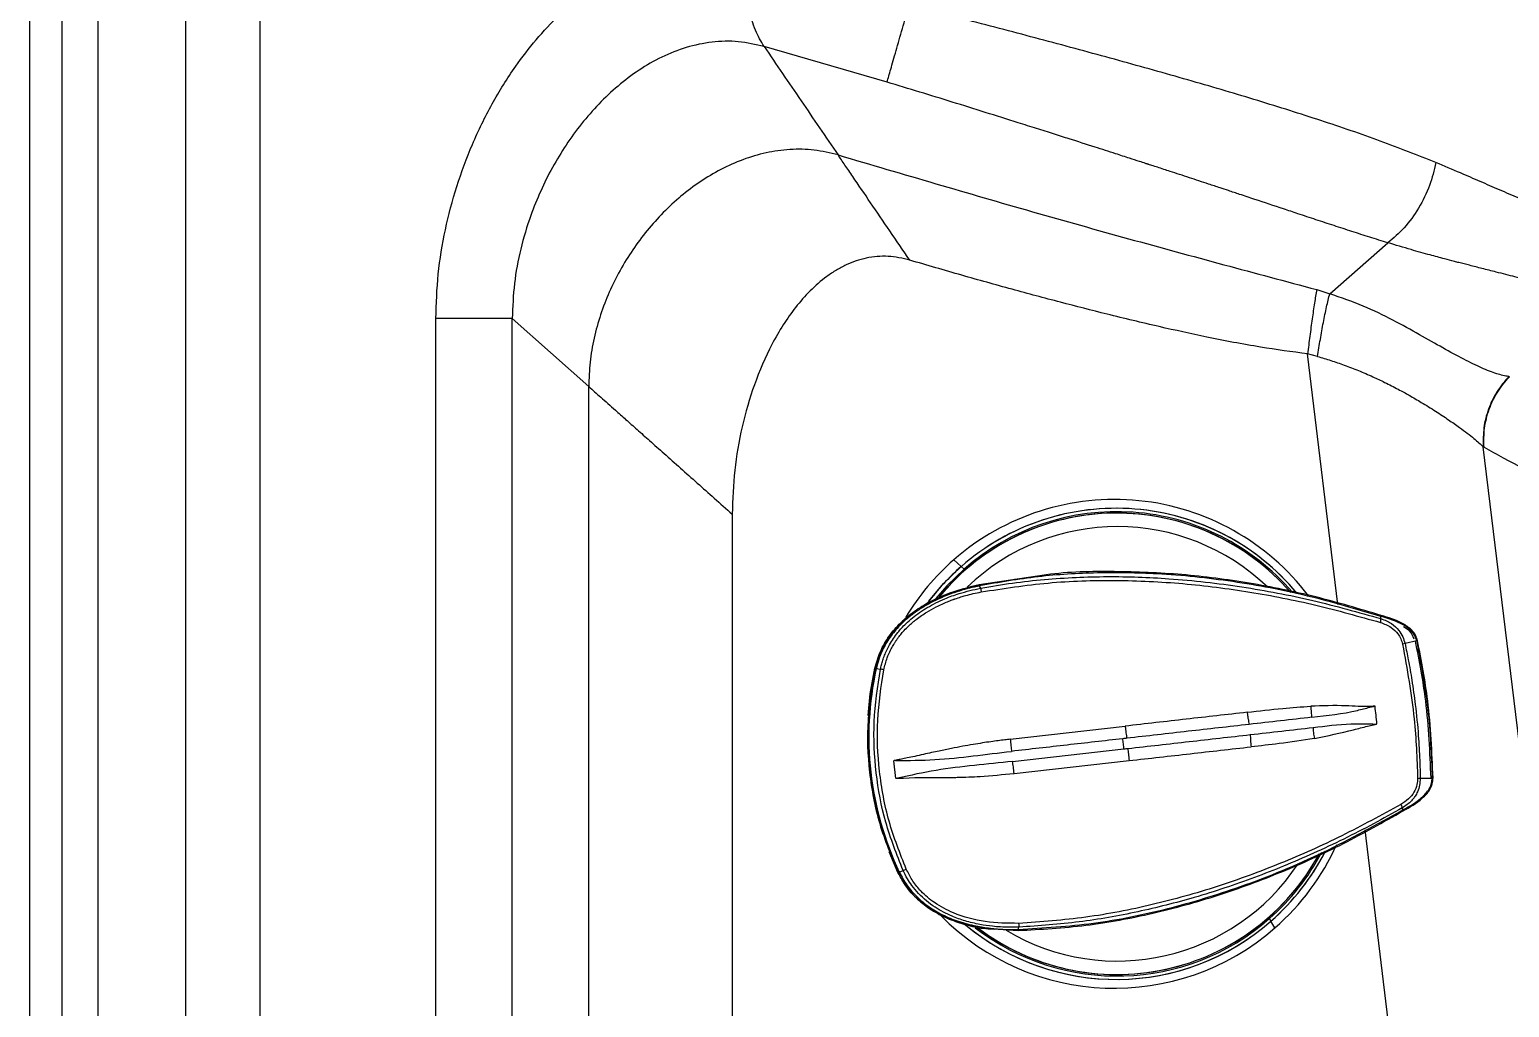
# Model space of a CAD drawing. Extents: x 943 to 1030, y 781 to 934.
# Drawn here: x 943.18 to 951.5, y 833.68 to 839.18 of the extents above; entities that cross this region are included whole.
import ezdxf

# ---------------------------------------------------------------- set-up
doc = ezdxf.new("R2010")
doc.units = 0
doc.header["$MEASUREMENT"] = 0
doc.layers.add('1', color=4, linetype='Continuous')

# ---------------------------------------------------------------- blocks, each defined once
blk = doc.blocks.new('AIRA')
at = {"layer": '1', "color": 4, "linetype": 'Continuous', "lineweight": 25}
blk.add_line((0, 84.1416), (0, 3), dxfattribs=at)
at = {"layer": '1', "color": 3, "linetype": 'Continuous', "lineweight": 25}
for p, q in [((0.1836, 3.4171), (0.1836, 83.7245)), ((0.3865, 3.6938), (0.3865, 83.4478)), ((0.878, 82.8146), (0.878, 4.327)), ((1.2959, 82.3058), (1.2959, 4.8358)), ((4.825, 35.7231), (4.1332, 35.9235)), ((7.3161, 34.5328), (7.6434, 34.8192)), ((7.2426, 34.5556), (7.3161, 34.5328)), ((2.2862, 5.0708), (2.2862, 34.3933)), ((2.7161, 5.0708), (2.7161, 34.3933)), ((3.1464, 34.0106), (2.7161, 34.3933)), ((7.2479, 34.1794), (7.1918, 34.1938)), ((7.3621, 32.7842), (7.1918, 34.1938)), ((8.3234, 34.0662), (8.3272, 34.0658)), ((3.1464, 19.7179), (3.1464, 34.0106)), ((9.1633, 25.5773), (8.1803, 33.6719)), ((8.1843, 33.6695), (8.1803, 33.6719)), ((3.9539, 33.2925), (3.9539, 20.4654)), ((5.2008, 33.0353), (5.243, 32.998)), ((5.243, 32.998), (5.2592, 32.9837)), ((5.3427, 32.8947), (5.7035, 32.9481)), ((5.3427, 32.8947), (5.3435, 32.8948)), ((5.7087, 32.9489), (5.3435, 32.8948)), ((5.7041, 32.949), (5.7033, 32.949)), ((5.3461, 32.888), (5.3457, 32.8889)), ((5.352, 32.8759), (5.3461, 32.888)), ((7.6041, 32.7161), (7.6041, 32.717)), ((7.6042, 32.7045), (7.6041, 32.7161)), ((7.8055, 32.5788), (7.7397, 32.5639)), ((4.7566, 32.4255), (4.7574, 32.4255)), ((4.7566, 32.4255), (4.7566, 32.4255)), ((4.7642, 32.4242), (4.7879, 32.42)), ((5.5183, 32.0259), (6.165, 32.0996)), ((4.8748, 31.8057), (4.8636, 31.9051)), ((5.5316, 31.9009), (6.1581, 31.9712)), ((5.5402, 31.8334), (6.1869, 31.9055)), ((7.8252, 31.8065), (7.8926, 31.8077)), ((7.7245, 31.6393), (7.7269, 31.6287)), ((7.7269, 31.6287), (7.727, 31.6279)), ((8.3115, 24.9285), (7.5155, 31.5153)), ((4.8864, 31.2759), (4.8365, 31.3919)), ((4.8864, 31.276), (4.8864, 31.2759)), ((4.8864, 31.2759), (4.8871, 31.2759)), ((4.8936, 31.2785), (4.9157, 31.2874)), ((6.9762, 31.0163), (6.985, 31.002)), ((7.0079, 30.9647), (6.985, 31.002)), ((5.4226, 30.9584), (5.563, 30.9495)), ((5.4272, 30.9542), (5.4281, 30.9541)), ((5.5642, 30.9565), (5.5639, 30.9555)), ((5.5642, 30.9565), (5.5673, 30.9687))]:
    blk.add_line(p, q, dxfattribs=at)
at = {"layer": '1', "color": 3, "linetype": 'Continuous', "lineweight": 25, "flags": 128}
for points in [[(5.0602, 32.8019), (5.1436, 32.9014), (5.243, 32.998)], [(5.2592, 32.9837), (5.1612, 32.8885), (5.0998, 32.8171)], [(4.7187, 32.1589), (4.7309, 32.2806), (4.7566, 32.4255)], [(4.7306, 32.2479), (4.7346, 32.28), (4.7602, 32.4247)]]:
    blk.add_lwpolyline(points, dxfattribs=at)
at = {"layer": '1', "color": 3, "linetype": 'Continuous', "lineweight": 25}
for centre, radius, start, end in [((6.1044, 32.003), 1.372, 37.24995, 131.19518), ((6.1141, 32.0029), 1.3224, 39.60942, 131.19711), ((6.1141, 32.0029), 1.3224, 39.74365, 131.19715), ((6.1177, 32.0028), 1.2955, 41.13466, 140.65952), ((6.1177, 32.0028), 1.2955, 40.92021, 140.35834), ((6.1178, 32.0028), 1.2953, 40.92947, 140.34141), ((6.1178, 32.0029), 1.3035, 40.71811, 131.19747), ((6.1208, 32.0028), 1.2192, 45.93372, 133.9191), ((6.1061, 32.0009), 1.3746, 131.19273, 148.81056), ((6.1155, 32.0011), 1.3248, 131.19163, 143.38381), ((5.5379, 32.8916), 0.1865, 184.81144, 191.39028), ((7.5536, 32.7005), 0.0508, 339.67079, 4.45544), ((7.8045, 32.176), 0.3932, 99.48704, 101.58036), ((6.507, 32.0408), 1.7844, 167.59096, 205.2895), ((4.7547, 32.1579), 0.2641, 78.6293, 82.78798), ((6.5048, 32.0408), 1.7863, 177.37421, 205.2903), ((7.8035, 32.1075), 0.3018, 271.39816, 274.1246), ((7.6747, 31.6317), 0.0504, 8.62971, 33.33482), ((6.1122, 31.9992), 1.3252, 311.19338, 333.02249), ((6.1024, 31.9992), 1.3749, 311.19414, 335.69587), ((6.1178, 31.9974), 1.2956, 232.68155, 331.73423), ((6.1178, 31.9974), 1.2954, 232.69748, 331.72609), ((6.1178, 31.9974), 1.2956, 233.02222, 331.52305), ((6.1209, 31.9975), 1.2194, 239.13281, 326.5521), ((6.116, 31.9992), 1.3062, 311.19327, 332.1828), ((6.1122, 31.9992), 1.3252, 311.19334, 332.71813), ((4.8456, 31.4893), 0.2137, 289.15016, 294.27923), ((6.1043, 31.9969), 1.3718, 224.51482, 311.19942), ((6.114, 31.9969), 1.3223, 229.85705, 311.20034), ((6.114, 31.9969), 1.3223, 230.22487, 311.20041), ((6.1177, 31.9969), 1.3033, 232.33715, 311.20081), ((5.7485, 30.9944), 0.183, 181.44622, 188.07478)]:
    blk.add_arc(centre, radius, start, end, dxfattribs=at)
for points, knots in [([(2.2862, 34.3933), (2.2888, 34.4768), (2.2942, 34.6444), (2.3358, 34.8934), (2.4001, 35.1376), (2.4882, 35.3749), (2.5986, 35.6015), (2.7208, 35.7976), (2.8487, 35.9634), (2.9779, 36.1015), (3.1214, 36.2248), (3.2796, 36.3288), (3.452, 36.4077), (3.6357, 36.4539), (3.8262, 36.4643), (3.9493, 36.4367), (4.0109, 36.4229)], [0, 0, 0, 0, 0.082937, 0.16646, 0.250081, 0.333607, 0.417458, 0.500163, 0.562689, 0.625209, 0.68772, 0.750216, 0.812692, 0.875143, 0.937571, 1, 1, 1, 1]), ([(4.1332, 35.9235), (4.1162, 35.9525), (4.0823, 36.0103), (4.0453, 36.1316), (4.0178, 36.2707), (4.0132, 36.3722), (4.0109, 36.4229)], [0, 0, 0, 0, 0.2501169, 0.5001958, 0.7501964, 1, 1, 1, 1]), ([(4.825, 35.7231), (4.8314, 35.7455), (4.8445, 35.7912), (4.875, 35.8973), (4.9105, 36.0213), (4.9361, 36.1105), (4.9487, 36.1542)], [0, 0, 0, 0, 0.245097, 0.5, 0.754903, 1, 1, 1, 1]), ([(7.9139, 35.2703), (7.8112, 35.3111), (7.606, 35.3925), (7.269, 35.5073), (6.9147, 35.6193), (6.5426, 35.7292), (6.1564, 35.838), (5.7597, 35.9454), (5.3567, 36.0525), (5.0849, 36.1203), (4.9487, 36.1542)], [0, 0, 0, 0, 0.125534, 0.250689, 0.375126, 0.499744, 0.625331, 0.750371, 0.874913, 1, 1, 1, 1]), ([(4.1332, 35.9235), (4.085, 35.9347), (3.9887, 35.9571), (3.8395, 35.9521), (3.6943, 35.9216), (3.5562, 35.867), (3.4277, 35.7929), (3.3095, 35.7034), (3.2018, 35.6017), (3.072, 35.4529), (2.9352, 35.2464), (2.8265, 35.0058), (2.7607, 34.785), (2.7236, 34.5906), (2.7186, 34.459), (2.7161, 34.3933)], [0, 0, 0, 0, 0.062451, 0.124906, 0.187384, 0.249877, 0.312386, 0.374908, 0.437437, 0.499971, 0.624934, 0.749913, 0.833282, 0.916644, 1, 1, 1, 1]), ([(4.1332, 35.9235), (4.2025, 35.8218), (4.3413, 35.6184), (4.4799, 35.4151), (4.5492, 35.3134)], [0, 0, 0, 0, 0.5000001, 1, 1, 1, 1]), ([(7.6434, 34.8192), (7.6093, 34.8296), (7.5421, 34.8501), (7.4412, 34.8827), (7.3404, 34.9155), (7.2389, 34.949), (7.1444, 34.9804), (7.0299, 35.0185), (6.9207, 35.0548), (6.8166, 35.0893), (6.7517, 35.1108), (6.6935, 35.1301), (6.6382, 35.1484), (6.5804, 35.1674), (6.526, 35.1853), (6.4718, 35.2031), (6.4119, 35.2227), (6.3602, 35.2396), (6.3215, 35.2521), (6.3044, 35.2577), (6.2969, 35.2601), (6.2936, 35.2612), (6.292, 35.2617), (6.2913, 35.2619), (6.291, 35.262), (6.291, 35.262), (6.291, 35.262), (6.291, 35.262), (6.2907, 35.2621), (6.2898, 35.2624), (6.2861, 35.2636), (6.2715, 35.2684), (6.2389, 35.2789), (6.1828, 35.2971), (6.0993, 35.324), (5.9862, 35.3604), (5.8846, 35.3928), (5.8067, 35.4176), (5.7619, 35.4318), (5.715, 35.4467), (5.666, 35.4622), (5.615, 35.4783), (5.4577, 35.5279), (5.1949, 35.6107), (4.9476, 35.6858), (4.825, 35.7231)], [0, 0, 0, 0, 0.039779, 0.078475, 0.117329, 0.156088, 0.194666, 0.224708, 0.285077, 0.316413, 0.339473, 0.356246, 0.379961, 0.399495, 0.418713, 0.438585, 0.457524, 0.482548, 0.493571, 0.498423, 0.500558, 0.501498, 0.501912, 0.502237, 0.502237, 0.502238, 0.502241, 0.502254, 0.502301, 0.502488, 0.503227, 0.506171, 0.517929, 0.537541, 0.565037, 0.605191, 0.65512, 0.669786, 0.68511, 0.701089, 0.717726, 0.735019, 0.752971, 0.877531, 1, 1, 1, 1]), ([(4.5492, 35.3134), (4.5048, 35.324), (4.4159, 35.3453), (4.2785, 35.3472), (4.1434, 35.3284), (4.0128, 35.2895), (3.8888, 35.234), (3.7724, 35.1643), (3.6641, 35.0826), (3.5312, 34.96), (3.3873, 34.7842), (3.2766, 34.5849), (3.211, 34.415), (3.1747, 34.283), (3.1509, 34.1478), (3.1479, 34.0563), (3.1464, 34.0106)], [0, 0, 0, 0, 0.0624711, 0.1249484, 0.187438, 0.2499411, 0.3124547, 0.3749761, 0.4375028, 0.5000329, 0.6249702, 0.7499047, 0.8124409, 0.8749591, 0.9374811, 1, 1, 1, 1]), ([(4.5492, 35.3134), (4.7328, 35.2594), (5.0973, 35.1522), (5.6422, 34.9935), (6.1827, 34.8418), (6.7178, 34.6964), (7.0688, 34.6022), (7.2426, 34.5556)], [0, 0, 0, 0, 0.204248, 0.405556, 0.606147, 0.80497, 1, 1, 1, 1]), ([(4.9527, 34.7218), (4.9152, 34.7767), (4.8403, 34.8866), (4.7314, 35.0462), (4.647, 35.17), (4.5866, 35.2586), (4.5617, 35.2952), (4.5492, 35.3134)], [0, 0, 0, 0, 0.250075, 0.50009, 0.749928, 0.874993, 1, 1, 1, 1]), ([(7.9139, 35.2703), (7.9035, 35.2273), (7.8824, 35.1398), (7.819, 35.0124), (7.7381, 34.8991), (7.6746, 34.8455), (7.6434, 34.8192)], [0, 0, 0, 0, 0.245079, 0.5, 0.754921, 1, 1, 1, 1]), ([(8.9097, 34.8958), (8.887, 34.8995), (8.8406, 34.9071), (8.7608, 34.9283), (8.6739, 34.9558), (8.58, 34.9894), (8.4826, 35.0274), (8.3792, 35.0703), (8.274, 35.1155), (8.164, 35.1635), (8.0457, 35.2149), (7.9604, 35.2508), (7.9139, 35.2703)], [0, 0, 0, 0, 0.097364, 0.199426, 0.300715, 0.400192, 0.503257, 0.596771, 0.698417, 0.792678, 0.88716, 1, 1, 1, 1]), ([(8.7894, 34.4851), (8.7894, 34.4851), (8.7894, 34.4851), (8.7894, 34.4851), (8.7894, 34.4851), (8.7893, 34.4851), (8.7888, 34.4854), (8.7801, 34.4907), (8.7621, 34.499), (8.7326, 34.5123), (8.701, 34.5249), (8.6661, 34.5378), (8.6299, 34.5501), (8.5914, 34.5625), (8.5552, 34.5735), (8.5164, 34.5848), (8.4709, 34.5976), (8.4163, 34.6123), (8.3601, 34.627), (8.307, 34.6406), (8.2456, 34.6562), (8.1771, 34.6734), (8.1069, 34.6912), (8.0547, 34.7045), (8.008, 34.7166), (7.9543, 34.7307), (7.8735, 34.7525), (7.7673, 34.7821), (7.6872, 34.8061), (7.6434, 34.8192)], [0, 0, 0, 0, 0.000001, 0.00001, 0.000035, 0.000135, 0.000563, 0.002423, 0.049315, 0.088729, 0.134624, 0.177059, 0.219111, 0.260617, 0.303375, 0.331459, 0.376028, 0.433233, 0.479625, 0.521472, 0.565757, 0.62799, 0.680614, 0.723733, 0.742273, 0.78156, 0.838358, 0.911625, 1, 1, 1, 1]), ([(4.9526, 34.7218), (4.9124, 34.731), (4.8519, 34.7449), (4.7693, 34.7427), (4.6891, 34.7312), (4.6115, 34.7046), (4.5388, 34.6657), (4.4691, 34.619), (4.3904, 34.5502), (4.3094, 34.458), (4.2382, 34.3567), (4.1561, 34.2136), (4.0741, 34.0223), (4.0054, 33.7843), (3.962, 33.54), (3.9566, 33.375), (3.9539, 33.2925)], [0, 0, 0, 0, 0.062391, 0.093658, 0.124906, 0.185189, 0.21681, 0.249851, 0.312345, 0.374857, 0.435564, 0.499912, 0.624912, 0.74994, 0.87497, 1, 1, 1, 1]), ([(7.1918, 34.1938), (7.1033, 34.2058), (6.913, 34.2316), (6.635, 34.2856), (6.3472, 34.3485), (6.073, 34.4145), (5.7968, 34.4851), (5.5244, 34.5582), (5.2417, 34.6371), (5.0502, 34.6932), (4.9527, 34.7218)], [0, 0, 0, 0, 0.116283, 0.250182, 0.368759, 0.500122, 0.617624, 0.740094, 0.867548, 1, 1, 1, 1]), ([(7.2426, 34.5556), (7.2385, 34.5312), (7.2303, 34.4821), (7.2171, 34.3921), (7.204, 34.2948), (7.1958, 34.2272), (7.1918, 34.1938)], [0, 0, 0, 0, 0.247379, 0.5, 0.752621, 1, 1, 1, 1]), ([(7.2479, 34.1794), (7.2529, 34.2118), (7.263, 34.2772), (7.2803, 34.3718), (7.2983, 34.4598), (7.3102, 34.5086), (7.3161, 34.5328)], [0, 0, 0, 0, 0.247525, 0.5, 0.752475, 1, 1, 1, 1]), ([(8.3234, 34.0662), (8.3019, 34.0705), (8.2584, 34.0794), (8.172, 34.1139), (8.0705, 34.163), (7.9532, 34.2271), (7.8209, 34.303), (7.6724, 34.385), (7.506, 34.4666), (7.3801, 34.5105), (7.3161, 34.5328)], [0, 0, 0, 0, 0.111083, 0.224659, 0.341307, 0.463062, 0.589321, 0.722028, 0.858828, 1, 1, 1, 1]), ([(7.2479, 34.1794), (7.2725, 34.1722), (7.3235, 34.1572), (7.4001, 34.1306), (7.4795, 34.1001), (7.5552, 34.0675), (7.6299, 34.0321), (7.6982, 33.9971), (7.767, 33.9595), (7.8378, 33.9181), (7.9125, 33.8717), (7.9842, 33.8242), (8.0592, 33.7713), (8.13, 33.7173), (8.1642, 33.6864), (8.1803, 33.6719)], [0, 0, 0, 0, 0.056448, 0.116683, 0.180728, 0.248571, 0.306613, 0.375898, 0.434337, 0.502846, 0.588211, 0.674299, 0.754951, 0.883994, 1, 1, 1, 1]), ([(8.3234, 34.0662), (8.3003, 34.0389), (8.2534, 33.9837), (8.2068, 33.8844), (8.179, 33.7786), (8.1799, 33.7072), (8.1803, 33.6719)], [0, 0, 0, 0, 0.247036, 0.5, 0.752964, 1, 1, 1, 1]), ([(8.1843, 33.6695), (8.1838, 33.705), (8.1827, 33.7769), (8.2103, 33.8832), (8.257, 33.983), (8.304, 34.0384), (8.3272, 34.0658)], [0, 0, 0, 0, 0.247013, 0.5, 0.752986, 1, 1, 1, 1]), ([(3.1464, 34.0106), (3.1683, 33.9911), (3.2138, 33.9506), (3.2856, 33.8868), (3.3548, 33.8252), (3.4191, 33.768), (3.4913, 33.7039), (3.5728, 33.6314), (3.6625, 33.5516), (3.7569, 33.4676), (3.8542, 33.3811), (3.9201, 33.3225), (3.9539, 33.2925)], [0, 0, 0, 0, 0.110578, 0.22891, 0.306121, 0.387848, 0.474166, 0.570662, 0.676513, 0.783209, 0.888772, 1, 1, 1, 1]), ([(8.1843, 33.6695), (8.2203, 33.6496), (8.4205, 33.5393), (8.8202, 33.3259), (9.183, 33.1458), (9.3823, 33.0469)], [0, 0, 0, 0, 0.0899966, 0.4999915, 1, 1, 1, 1]), ([(4.7566, 32.4255), (4.7657, 32.4575), (4.7839, 32.5214), (4.8352, 32.6077), (4.9003, 32.6832), (4.9772, 32.7466), (5.0621, 32.7983), (5.1821, 32.8544), (5.2785, 32.8786), (5.3427, 32.8947)], [0, 0, 0, 0, 0.125133, 0.250264, 0.375377, 0.500441, 0.625448, 0.750408, 1, 1, 1, 1]), ([(5.3435, 32.8948), (5.2794, 32.8787), (5.1832, 32.8545), (5.0633, 32.7986), (4.9784, 32.747), (4.9014, 32.6836), (4.8362, 32.6081), (4.7848, 32.5217), (4.7665, 32.4576), (4.7574, 32.4255)], [0, 0, 0, 0, 0.249062, 0.373846, 0.498786, 0.623896, 0.749165, 0.87455, 1, 1, 1, 1]), ([(5.3454, 32.8888), (5.3452, 32.8896), (5.3447, 32.8913), (5.3441, 32.8932), (5.3436, 32.8946), (5.3435, 32.8948), (5.3435, 32.8948)], [0, 0, 0, 0, 0.277758, 0.614621, 0.854807, 1, 1, 1, 1]), ([(7.6041, 32.717), (7.4672, 32.7575), (7.193, 32.8387), (6.7711, 32.9183), (6.375, 32.96), (6.0088, 32.9658), (5.6745, 32.9461), (5.4552, 32.908), (5.3457, 32.8889)], [0, 0, 0, 0, 0.187062, 0.374643, 0.561878, 0.70843, 0.854413, 1, 1, 1, 1]), ([(5.352, 32.8759), (5.4119, 32.8861), (5.5309, 32.9063), (5.71, 32.9258), (5.8877, 32.9377), (6.0639, 32.942), (6.2383, 32.9394), (6.4915, 32.926), (6.8206, 32.8881), (7.2199, 32.8125), (7.4769, 32.7403), (7.6042, 32.7045)], [0, 0, 0, 0, 0.0797076, 0.1584602, 0.2363354, 0.3133872, 0.3896496, 0.4651402, 0.6462113, 0.8246439, 1, 1, 1, 1]), ([(5.355, 32.8547), (5.4802, 32.874), (5.7305, 32.9125), (6.1111, 32.9243), (6.4909, 32.9064), (6.8674, 32.858), (7.2391, 32.7852), (7.4805, 32.717), (7.6012, 32.6829)], [0, 0, 0, 0, 0.166575, 0.333185, 0.499837, 0.666527, 0.833251, 1, 1, 1, 1]), ([(5.4488, 32.9104), (5.4518, 32.911), (5.4992, 32.9198), (5.5516, 32.9278), (5.6011, 32.9332), (5.6058, 32.9337)], [0, 0, 0, 0, 0.058815, 0.910961, 1, 1, 1, 1]), ([(7.6049, 32.7227), (7.4829, 32.7592), (7.2388, 32.8321), (6.8641, 32.908), (6.4849, 32.9582), (6.1033, 32.9717), (5.8431, 32.9689), (5.7129, 32.9495), (5.7087, 32.9489)], [0, 0, 0, 0, 0.1986429, 0.3972956, 0.5959637, 0.7946503, 0.9933506, 1, 1, 1, 1]), ([(5.3457, 32.8889), (5.3076, 32.88), (5.2294, 32.8617), (5.1325, 32.8245), (5.0551, 32.7858), (4.9981, 32.751), (4.9393, 32.7072), (4.8811, 32.6521), (4.8286, 32.5833), (4.7873, 32.5075), (4.772, 32.4523), (4.7642, 32.4242)], [0, 0, 0, 0, 0.149081, 0.305958, 0.3943, 0.478842, 0.560232, 0.673648, 0.782722, 0.889308, 1, 1, 1, 1]), ([(4.7879, 32.42), (4.7896, 32.4281), (4.7933, 32.445), (4.8009, 32.4711), (4.8108, 32.4988), (4.8234, 32.5279), (4.846, 32.5718), (4.8806, 32.6226), (4.9257, 32.672), (4.9675, 32.7091), (5.0081, 32.7397), (5.0519, 32.7677), (5.0995, 32.7936), (5.1589, 32.8207), (5.2425, 32.8518), (5.3111, 32.8669), (5.352, 32.8759)], [0, 0, 0, 0, 0.032343, 0.067621, 0.105834, 0.146976, 0.191052, 0.298234, 0.384938, 0.451123, 0.515508, 0.582863, 0.653192, 0.726484, 0.83706, 1, 1, 1, 1]), ([(4.8068, 32.4169), (4.8124, 32.4397), (4.8218, 32.4778), (4.84, 32.5183), (4.8516, 32.5407), (4.8588, 32.5534), (4.8664, 32.566), (4.872, 32.5745), (4.8755, 32.5797), (4.8778, 32.5832), (4.8838, 32.5917), (4.8949, 32.6066), (4.9119, 32.6274), (4.9331, 32.6502), (4.9566, 32.6726), (4.973, 32.6867), (4.9839, 32.6955), (5.0058, 32.7128), (5.0452, 32.7399), (5.0946, 32.7675), (5.1335, 32.7862), (5.1572, 32.7964), (5.174, 32.8032), (5.1846, 32.8073), (5.1943, 32.8109), (5.2006, 32.8132), (5.2033, 32.8141), (5.2045, 32.8146), (5.205, 32.8147), (5.2053, 32.8148), (5.2054, 32.8149), (5.2054, 32.8149), (5.2054, 32.8149), (5.2054, 32.8149), (5.2054, 32.8149), (5.2055, 32.8149), (5.2055, 32.8149), (5.2058, 32.815), (5.2067, 32.8153), (5.2183, 32.8194), (5.2382, 32.8259), (5.2867, 32.8404), (5.3252, 32.8485), (5.355, 32.8547)], [0, 0, 0, 0, 0.094564, 0.157962, 0.177954, 0.1964, 0.216676, 0.23695, 0.237506, 0.241865, 0.253961, 0.279453, 0.31664, 0.361916, 0.404993, 0.44719, 0.448763, 0.461839, 0.559544, 0.640686, 0.689597, 0.73344, 0.744279, 0.7628, 0.779099, 0.78627, 0.789425, 0.790813, 0.791424, 0.791693, 0.791811, 0.791863, 0.791904, 0.791905, 0.791908, 0.791921, 0.791969, 0.79216, 0.792919, 0.795947, 0.841684, 0.877266, 1, 1, 1, 1]), ([(5.2246, 32.8597), (5.2279, 32.8609), (5.2352, 32.8637), (5.2429, 32.8654), (5.2472, 32.8664)], [0, 0, 0, 0, 0.4373768, 1, 1, 1, 1]), ([(7.6012, 32.6829), (7.6219, 32.675), (7.6592, 32.6609), (7.6967, 32.6254), (7.717, 32.5918), (7.7227, 32.5714), (7.7256, 32.5612)], [0, 0, 0, 0, 0.363335, 0.653348, 0.82864, 1, 1, 1, 1]), ([(7.6038, 32.7171), (7.6039, 32.7177), (7.6043, 32.7193), (7.6047, 32.7211), (7.605, 32.7225), (7.6049, 32.7227), (7.6049, 32.7227)], [0, 0, 0, 0, 0.261779, 0.606095, 0.851595, 1, 1, 1, 1]), ([(7.8055, 32.5788), (7.8029, 32.5877), (7.7975, 32.6059), (7.7748, 32.6388), (7.7125, 32.685), (7.6485, 32.7039), (7.6041, 32.717)], [0, 0, 0, 0, 0.108762, 0.221897, 0.4616, 1, 1, 1, 1]), ([(7.6042, 32.7045), (7.625, 32.6966), (7.6634, 32.682), (7.7039, 32.6435), (7.7283, 32.6036), (7.7359, 32.5771), (7.7397, 32.5639)], [0, 0, 0, 0, 0.322452, 0.598474, 0.799025, 1, 1, 1, 1]), ([(7.8103, 32.58), (7.807, 32.5909), (7.8003, 32.6124), (7.7729, 32.6483), (7.7086, 32.6915), (7.6462, 32.7103), (7.6049, 32.7227)], [0, 0, 0, 0, 0.12885, 0.256879, 0.508213, 1, 1, 1, 1]), ([(7.7921, 32.5894), (7.7848, 32.6063), (7.7719, 32.6365), (7.743, 32.6514), (7.7303, 32.658)], [0, 0, 0, 0, 0.559791, 1, 1, 1, 1]), ([(7.7256, 32.5612), (7.7512, 32.4212), (7.7969, 32.1712), (7.8066, 31.9175), (7.8108, 31.8058)], [0, 0, 0, 0, 0.559943, 1, 1, 1, 1]), ([(7.7397, 32.5639), (7.7461, 32.5333), (7.7603, 32.4649), (7.78, 32.3507), (7.8, 32.2085), (7.8147, 32.058), (7.8229, 31.9196), (7.8245, 31.84), (7.8252, 31.8065)], [0, 0, 0, 0, 0.1227053, 0.274469, 0.4552956, 0.6869485, 0.868512, 1, 1, 1, 1]), ([(7.886, 31.8076), (7.88, 31.9525), (7.8694, 32.2113), (7.8206, 32.4655), (7.7991, 32.5774)], [0, 0, 0, 0, 0.559951, 1, 1, 1, 1]), ([(7.8055, 32.5788), (7.806, 32.579), (7.8074, 32.5793), (7.809, 32.5797), (7.8103, 32.58), (7.8103, 32.58), (7.8103, 32.58)], [0, 0, 0, 0, 0.236277, 0.592487, 0.846468, 1, 1, 1, 1]), ([(7.8055, 32.5788), (7.8296, 32.4513), (7.8777, 32.1965), (7.8876, 31.9373), (7.8926, 31.8077)], [0, 0, 0, 0, 0.499974, 1, 1, 1, 1]), ([(7.8975, 31.8077), (7.8916, 31.9531), (7.8809, 32.2127), (7.8319, 32.4678), (7.8103, 32.58)], [0, 0, 0, 0, 0.55995, 1, 1, 1, 1]), ([(4.9157, 31.2874), (4.8801, 31.3773), (4.8098, 31.5544), (4.7581, 31.8374), (4.7434, 32.1279), (4.7728, 32.3214), (4.7879, 32.42)], [0, 0, 0, 0, 0.250309, 0.493487, 0.741947, 1, 1, 1, 1]), ([(4.7707, 32.4228), (4.7705, 32.4229), (4.7701, 32.423), (4.7691, 32.4232), (4.7663, 32.4238), (4.7628, 32.4245), (4.7586, 32.4253), (4.7577, 32.4255), (4.7574, 32.4255)], [0, 0, 0, 0, 0.022801, 0.050088, 0.135437, 0.463573, 0.81489, 1, 1, 1, 1]), ([(4.9335, 31.2945), (4.8983, 31.3834), (4.8279, 31.5614), (4.7766, 31.845), (4.7633, 32.133), (4.7923, 32.3223), (4.8068, 32.4169)], [0, 0, 0, 0, 0.249998, 0.499994, 0.750007, 1, 1, 1, 1]), ([(6.8518, 32.1776), (6.7376, 32.1646), (6.5092, 32.1386), (6.2797, 32.1126), (6.165, 32.0996)], [0, 0, 0, 0, 0.499872, 1, 1, 1, 1]), ([(6.8518, 32.1776), (6.9185, 32.1855), (7.0375, 32.1998), (7.1567, 32.2078), (7.2091, 32.2113)], [0, 0, 0, 0, 0.560181, 1, 1, 1, 1]), ([(6.8518, 32.1776), (6.8525, 32.1713), (6.8541, 32.1586), (6.8568, 32.1403), (6.8597, 32.1234), (6.8617, 32.1139), (6.8627, 32.1092)], [0, 0, 0, 0, 0.247844, 0.500004, 0.752163, 1, 1, 1, 1]), ([(7.2155, 32.1493), (7.157, 32.1427), (7.0401, 32.1294), (6.9218, 32.116), (6.8627, 32.1092)], [0, 0, 0, 0, 0.499886, 1, 1, 1, 1]), ([(7.5658, 32.2118), (7.5656, 32.2118), (7.5638, 32.2116), (7.5572, 32.211), (7.5046, 32.2078), (7.3877, 32.2179), (7.2751, 32.2138), (7.2091, 32.2113)], [0, 0, 0, 0, 0.001608, 0.01565, 0.05589, 0.446078, 1, 1, 1, 1]), ([(7.2091, 32.2113), (7.2098, 32.2), (7.2112, 32.1773), (7.2141, 32.1587), (7.2155, 32.1493)], [0, 0, 0, 0, 0.500027, 1, 1, 1, 1]), ([(7.2155, 32.1493), (7.3015, 32.1589), (7.4112, 32.171), (7.5243, 32.2017), (7.5551, 32.2095), (7.563, 32.2112), (7.565, 32.2116), (7.5655, 32.2117), (7.5657, 32.2117), (7.5658, 32.2118), (7.5658, 32.2118)], [0, 0, 0, 0, 0.730021, 0.931374, 0.982115, 0.995104, 0.998552, 0.999523, 0.999822, 1, 1, 1, 1]), ([(7.5709, 32.2113), (7.5701, 32.2112), (7.5683, 32.211), (7.5667, 32.2115), (7.5658, 32.2118)], [0, 0, 0, 0, 0.486281, 1, 1, 1, 1]), ([(7.5821, 32.1119), (7.5803, 32.1284), (7.5766, 32.1616), (7.5728, 32.1947), (7.5709, 32.2113)], [0, 0, 0, 0, 0.5, 1, 1, 1, 1]), ([(6.165, 32.0996), (6.1657, 32.0933), (6.1672, 32.0807), (6.1695, 32.0624), (6.1718, 32.0454), (6.1731, 32.0359), (6.1738, 32.0312)], [0, 0, 0, 0, 0.247841, 0.499996, 0.752155, 1, 1, 1, 1]), ([(6.8627, 32.1092), (6.7481, 32.0963), (6.519, 32.0704), (6.2889, 32.0443), (6.1738, 32.0312)], [0, 0, 0, 0, 0.499962, 1, 1, 1, 1]), ([(6.8692, 32.0519), (6.9283, 32.0586), (7.0466, 32.072), (7.1635, 32.0854), (7.222, 32.0921)], [0, 0, 0, 0, 0.500114, 1, 1, 1, 1]), ([(7.222, 32.0921), (7.2928, 32.1006), (7.4108, 32.1149), (7.5297, 32.1123), (7.5772, 32.1113)], [0, 0, 0, 0, 0.600626, 1, 1, 1, 1]), ([(7.222, 32.0921), (7.2227, 32.0827), (7.224, 32.0641), (7.2277, 32.0417), (7.2295, 32.0305)], [0, 0, 0, 0, 0.4999718, 1, 1, 1, 1]), ([(7.2295, 32.0305), (7.3035, 32.0456), (7.404, 32.0663), (7.5139, 32.0961), (7.5535, 32.1057), (7.5681, 32.1087), (7.5724, 32.1095), (7.5752, 32.1102), (7.5766, 32.111), (7.5772, 32.1113)], [0, 0, 0, 0, 0.632717, 0.860019, 0.958232, 0.975919, 0.985986, 0.994959, 1, 1, 1, 1]), ([(7.5772, 32.1113), (7.578, 32.1114), (7.5797, 32.1116), (7.5813, 32.1118), (7.5821, 32.1119)], [0, 0, 0, 0, 0.5, 1, 1, 1, 1]), ([(5.5183, 32.0259), (5.5081, 32.0246), (5.4857, 32.0219), (5.4493, 32.0174), (5.4073, 32.0117), (5.3599, 32.0047), (5.3071, 31.9961), (5.2489, 31.9858), (5.1853, 31.9734), (5.1269, 31.9614), (5.0745, 31.9502), (5.0288, 31.9401), (4.983, 31.9301), (4.9417, 31.9212), (4.9122, 31.9149), (4.8943, 31.9113), (4.8846, 31.9095), (4.8781, 31.908), (4.8744, 31.9067), (4.8731, 31.9062)], [0, 0, 0, 0, 0.047083, 0.102822, 0.167172, 0.240062, 0.32144, 0.411316, 0.509842, 0.617397, 0.683425, 0.754852, 0.831571, 0.898217, 0.948338, 0.969627, 0.982103, 0.993555, 1, 1, 1, 1]), ([(5.5183, 32.0259), (5.5191, 32.0196), (5.5205, 32.0071), (5.5223, 31.989), (5.5239, 31.972), (5.5246, 31.9624), (5.525, 31.9577)], [0, 0, 0, 0, 0.247871, 0.499983, 0.752103, 1, 1, 1, 1]), ([(6.1516, 32.0288), (6.0471, 32.0169), (5.8382, 31.9932), (5.6294, 31.9695), (5.525, 31.9577)], [0, 0, 0, 0, 0.500057, 1, 1, 1, 1]), ([(6.1738, 32.0312), (6.1701, 32.0308), (6.1627, 32.03), (6.1553, 32.0292), (6.1516, 32.0288)], [0, 0, 0, 0, 0.499999, 1, 1, 1, 1]), ([(6.1581, 31.9712), (6.1578, 31.9754), (6.1572, 31.9839), (6.1555, 32), (6.1535, 32.0161), (6.1522, 32.0246), (6.1516, 32.0288)], [0, 0, 0, 0, 0.2502413, 0.4999946, 0.749751, 1, 1, 1, 1]), ([(6.1803, 31.9738), (6.2954, 31.9868), (6.5255, 32.0127), (6.7546, 32.0388), (6.8692, 32.0519)], [0, 0, 0, 0, 0.500038, 1, 1, 1, 1]), ([(6.1869, 31.9055), (6.3016, 31.9185), (6.5311, 31.9444), (6.7595, 31.9702), (6.8737, 31.9832)], [0, 0, 0, 0, 0.500128, 1, 1, 1, 1]), ([(6.8692, 32.0519), (6.8692, 32.0471), (6.8694, 32.0376), (6.8703, 32.0205), (6.8717, 32.0022), (6.8731, 31.9895), (6.8737, 31.9832)], [0, 0, 0, 0, 0.24784, 0.500001, 0.75216, 1, 1, 1, 1]), ([(7.2295, 32.0305), (7.1635, 32.0202), (7.0454, 32.0018), (6.9262, 31.9889), (6.8737, 31.9832)], [0, 0, 0, 0, 0.559819, 1, 1, 1, 1]), ([(4.8731, 31.9062), (4.8715, 31.906), (4.8683, 31.9057), (4.8652, 31.9053), (4.8636, 31.9051)], [0, 0, 0, 0, 0.5, 1, 1, 1, 1]), ([(4.8731, 31.9062), (4.9469, 31.9065), (5.093, 31.9072), (5.3092, 31.9318), (5.4532, 31.9491), (5.525, 31.9577)], [0, 0, 0, 0, 0.338238, 0.670377, 1, 1, 1, 1]), ([(5.5316, 31.9009), (5.4597, 31.8934), (5.3154, 31.8783), (5.0992, 31.8545), (4.9565, 31.8228), (4.8846, 31.8068)], [0, 0, 0, 0, 0.329609, 0.661729, 1, 1, 1, 1]), ([(5.5402, 31.8334), (5.5395, 31.8396), (5.5381, 31.8521), (5.5359, 31.8701), (5.5336, 31.8869), (5.5322, 31.8963), (5.5316, 31.9009)], [0, 0, 0, 0, 0.247915, 0.4999922, 0.7520956, 1, 1, 1, 1]), ([(6.1581, 31.9712), (6.1624, 31.9718), (6.1698, 31.9727), (6.1773, 31.9735), (6.1803, 31.9738)], [0, 0, 0, 0, 0.591867, 1, 1, 1, 1]), ([(6.1803, 31.9738), (6.1807, 31.9691), (6.1814, 31.9596), (6.183, 31.9427), (6.1849, 31.9244), (6.1862, 31.9118), (6.1869, 31.9055)], [0, 0, 0, 0, 0.247848, 0.500009, 0.752163, 1, 1, 1, 1]), ([(4.8846, 31.8068), (4.8852, 31.8067), (4.8912, 31.806), (4.9021, 31.8069), (4.9984, 31.812), (5.09, 31.8095), (5.1768, 31.8106), (5.1778, 31.8106), (5.1816, 31.8106), (5.1959, 31.8109), (5.2522, 31.8122), (5.3698, 31.8169), (5.4763, 31.8272), (5.5402, 31.8334)], [0, 0, 0, 0, 0.003082, 0.02725, 0.050121, 0.44553, 0.445662, 0.446817, 0.450122, 0.462785, 0.512261, 0.707506, 1, 1, 1, 1]), ([(4.8748, 31.8057), (4.8764, 31.8059), (4.8797, 31.8062), (4.8829, 31.8066), (4.8846, 31.8068)], [0, 0, 0, 0, 0.5, 1, 1, 1, 1]), ([(7.8108, 31.8058), (7.8102, 31.7942), (7.8086, 31.767), (7.7914, 31.7259), (7.7596, 31.6873), (7.7313, 31.6689), (7.7168, 31.6594)], [0, 0, 0, 0, 0.189796, 0.444631, 0.713682, 1, 1, 1, 1]), ([(7.8252, 31.8065), (7.8245, 31.7934), (7.8232, 31.7672), (7.8122, 31.733), (7.7985, 31.707), (7.7865, 31.6907), (7.7647, 31.6659), (7.743, 31.6515), (7.7245, 31.6393)], [0, 0, 0, 0, 0.1917153, 0.3827535, 0.5186202, 0.6209367, 0.6774605, 1, 1, 1, 1]), ([(7.727, 31.6279), (7.7673, 31.6506), (7.8256, 31.6834), (7.876, 31.7423), (7.8908, 31.7794), (7.892, 31.7984), (7.8926, 31.8077)], [0, 0, 0, 0, 0.538397, 0.778103, 0.891276, 1, 1, 1, 1]), ([(7.7291, 31.6227), (7.7666, 31.6441), (7.8232, 31.6763), (7.8762, 31.7328), (7.895, 31.7739), (7.8967, 31.7964), (7.8975, 31.8077)], [0, 0, 0, 0, 0.4917854, 0.7431166, 0.8711461, 1, 1, 1, 1]), ([(7.886, 31.8076), (7.8864, 31.8076), (7.8877, 31.8076), (7.8895, 31.8076), (7.8918, 31.8077), (7.8942, 31.8077), (7.8962, 31.8077), (7.8975, 31.8077), (7.8975, 31.8077), (7.8975, 31.8077)], [0, 0, 0, 0, 0.055533, 0.165274, 0.342801, 0.555699, 0.762927, 0.910682, 1, 1, 1, 1]), ([(7.7168, 31.6594), (7.6067, 31.599), (7.3866, 31.4783), (7.0405, 31.324), (6.6843, 31.1926), (6.3181, 31.0904), (5.9445, 31.017), (5.6918, 30.9989), (5.5655, 30.9898)], [0, 0, 0, 0, 0.166754, 0.333479, 0.500172, 0.666827, 0.833439, 1, 1, 1, 1]), ([(5.563, 30.9495), (5.6903, 30.9568), (5.9448, 30.9713), (6.3211, 31.042), (6.6897, 31.1435), (7.0483, 31.2763), (7.3966, 31.4343), (7.6182, 31.5599), (7.7291, 31.6227)], [0, 0, 0, 0, 0.166706, 0.33339, 0.500063, 0.66672, 0.833364, 1, 1, 1, 1]), ([(5.5639, 30.9555), (5.7052, 30.9641), (5.9883, 30.9813), (6.4068, 31.0672), (6.8407, 31.199), (7.2856, 31.3815), (7.58, 31.5458), (7.727, 31.6279)], [0, 0, 0, 0, 0.185335, 0.371412, 0.558404, 0.779444, 1, 1, 1, 1]), ([(7.7245, 31.6393), (7.6705, 31.609), (7.5622, 31.5484), (7.3952, 31.4635), (7.2268, 31.3841), (7.0592, 31.312), (6.8927, 31.2469), (6.7248, 31.1878), (6.5068, 31.1197), (6.2347, 31.051), (5.9052, 30.9919), (5.6807, 30.9765), (5.5673, 30.9687)], [0, 0, 0, 0, 0.082024, 0.164587, 0.247633, 0.327658, 0.40489, 0.482845, 0.561506, 0.704794, 0.850851, 1, 1, 1, 1]), ([(7.7237, 31.6336), (7.7239, 31.6332), (7.7246, 31.632), (7.7254, 31.6304), (7.7265, 31.6283), (7.7276, 31.626), (7.7285, 31.6242), (7.7291, 31.6229), (7.7291, 31.6228), (7.7291, 31.6227)], [0, 0, 0, 0, 0.055533, 0.165274, 0.342801, 0.555699, 0.762927, 0.910682, 1, 1, 1, 1]), ([(5.4275, 30.9581), (5.4065, 30.9589), (5.3524, 30.9609), (5.2673, 30.9814), (5.1729, 31.0121), (5.0838, 31.057), (5.0036, 31.116), (4.9344, 31.1886), (4.9024, 31.2468), (4.8864, 31.2759)], [0, 0, 0, 0, 0.095604, 0.246219, 0.396905, 0.547646, 0.698423, 0.849213, 1, 1, 1, 1]), ([(4.8995, 31.2813), (4.8994, 31.2812), (4.899, 31.2811), (4.898, 31.2806), (4.8955, 31.2795), (4.8922, 31.278), (4.8883, 31.2763), (4.8874, 31.276), (4.8871, 31.2759)], [0, 0, 0, 0, 0.021727, 0.048451, 0.136412, 0.464013, 0.814736, 1, 1, 1, 1]), ([(4.8871, 31.2759), (4.9032, 31.2467), (4.9353, 31.1883), (5.0047, 31.1156), (5.0851, 31.0566), (5.1743, 31.0118), (5.2686, 30.9812), (5.3517, 30.9611), (5.4037, 30.9591), (5.4226, 30.9584)], [0, 0, 0, 0, 0.152508, 0.304931, 0.457215, 0.609307, 0.76119, 0.912882, 1, 1, 1, 1]), ([(4.8936, 31.2785), (4.9075, 31.2528), (4.9349, 31.202), (4.9925, 31.137), (5.0595, 31.0816), (5.138, 31.0356), (5.2274, 30.9992), (5.3185, 30.9753), (5.406, 30.9616), (5.4858, 30.955), (5.5383, 30.9554), (5.5639, 30.9555)], [0, 0, 0, 0, 0.111062, 0.219204, 0.328205, 0.441569, 0.564532, 0.695225, 0.79984, 0.902244, 1, 1, 1, 1]), ([(5.5673, 30.9687), (5.5328, 30.9682), (5.483, 30.9675), (5.4099, 30.9738), (5.3429, 30.9834), (5.2665, 31.0017), (5.1809, 31.0321), (5.0896, 31.0797), (5.0147, 31.1411), (4.9666, 31.199), (4.9376, 31.2424), (4.9233, 31.2717), (4.9157, 31.2874)], [0, 0, 0, 0, 0.134317, 0.19393, 0.286019, 0.397716, 0.499325, 0.639409, 0.796776, 0.872857, 0.932098, 1, 1, 1, 1]), ([(5.5655, 30.9898), (5.5028, 30.9904), (5.3778, 30.9917), (5.2165, 31.0355), (5.0959, 31.0991), (5.037, 31.1488), (4.9959, 31.193), (4.9647, 31.2323), (4.9436, 31.2742), (4.9335, 31.2945)], [0, 0, 0, 0, 0.252442, 0.502952, 0.665116, 0.799001, 0.811084, 0.908696, 1, 1, 1, 1]), ([(5.5638, 30.9621), (5.5638, 30.9616), (5.5638, 30.9603), (5.5637, 30.9584), (5.5636, 30.9559), (5.5635, 30.9533), (5.5633, 30.9512), (5.5632, 30.9497), (5.5631, 30.9495), (5.563, 30.9495)], [0, 0, 0, 0, 0.055533, 0.165274, 0.342801, 0.555699, 0.762927, 0.910682, 1, 1, 1, 1])]:
    blk.add_open_spline(points, degree=3, knots=knots, dxfattribs=at)
for points in [[(2.7161, 34.3933), (2.6913, 34.3933), (2.6417, 34.3933), (2.536, 34.3933), (2.4156, 34.3933), (2.3293, 34.3933), (2.2862, 34.3933)], [(4.7574, 32.4255), (4.7408, 32.3286), (4.7076, 32.1348), (4.7199, 31.8391), (4.7738, 31.5482), (4.8494, 31.3667), (4.8871, 31.2759)]]:
    blk.add_open_spline(points, degree=3, dxfattribs=at)

msp = doc.modelspace()

# ---------------------------------------------------------------- block references
at = {"layer": '1'}
msp.add_blockref('AIRA', (943.1775, 803.1658), dxfattribs=at)

doc.saveas('drawing.dxf')
